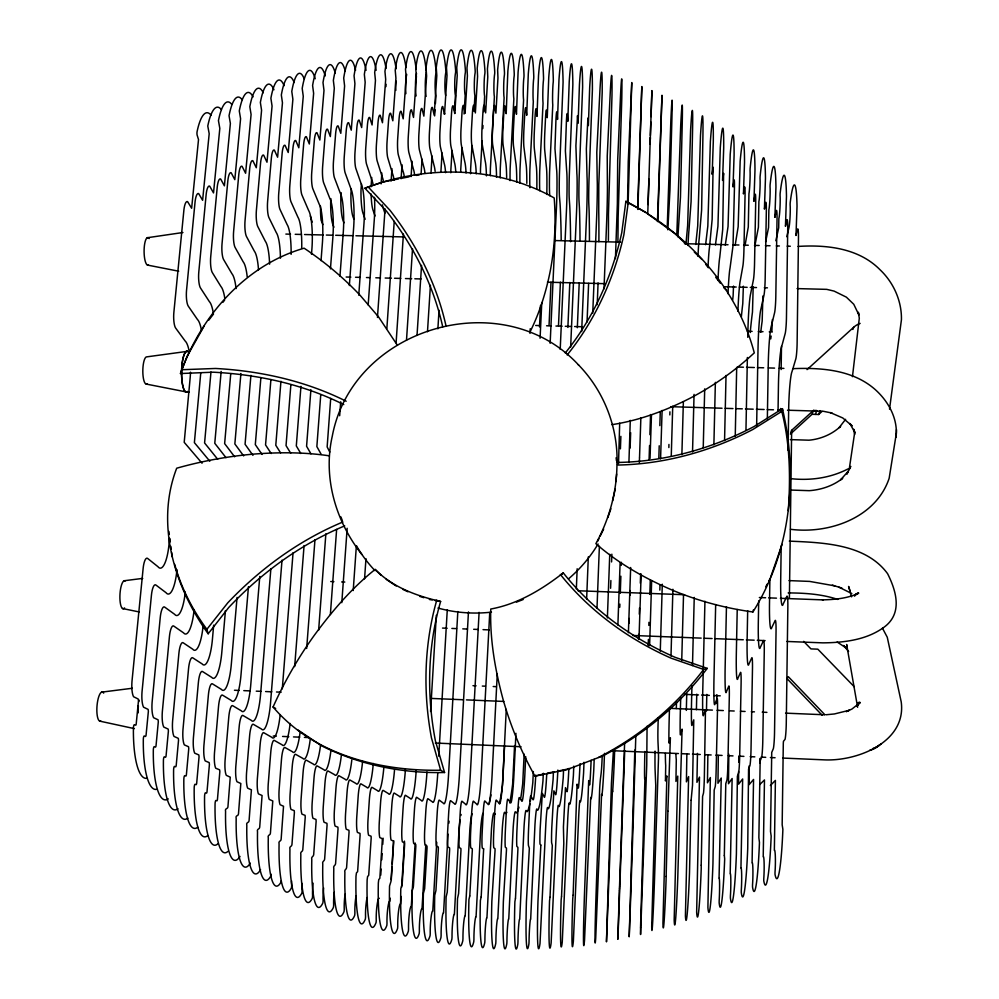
<?xml version="1.0" encoding="UTF-8"?>
<svg xmlns="http://www.w3.org/2000/svg" width="999" height="999" viewBox="0 0 999 999"><rect width="100%" height="100%" fill="white"/><g stroke="black" fill="none" stroke-linecap="round" stroke-linejoin="round"><path stroke-width="1.5" d="M628.92 462.412L630.282 420.367M781.193 546.128L780.694 580.194A31.031 2.535 -88.2 0 0 783.191 603.995L786.8 596.503A13.174 1.111 -88.3 0 1 787.849 606.98L786.263 723.788A16.121 1.361 -88.7 0 1 785.052 739.335L783.466 741.283L783.303 743.231L782.167 824.774L782.879 829.37A65.035 5.27 -88.9 0 1 775.012 874.337L775.012 872.252A13.799 1.099 -89 0 0 775.349 856.917A13.799 1.099 -89 0 0 774.362 850.361L775.399 780.406L770.354 785.526M788.099 450.312L788.661 409.852A30.357 2.51 -87.8 0 1 792.045 371.516L795.728 359.203A12.75 1.074 -87.6 0 0 797.127 342.869L798.476 237.387A15.16 1.236 -87.4 0 0 797.627 228.958L795.991 235.502L797.027 206.119A60.077 4.733 -87.4 0 0 790.172 202.959L790.122 204.845A12.587 0.962 -87.4 0 1 790.047 217.245A12.587 0.962 -87.4 0 1 788.873 227.972L786.825 236.738M789.397 598.276L791.645 430.332L813.448 410.427L816.77 410.527L815.346 414.398M772.377 319.568L771.902 330.794M769.904 578.409L769.505 603.234A31.131 2.36 -88.3 0 0 771.752 627.609L775.112 620.629A13.224 1.036 -88.4 0 1 776.048 631.368L774.525 733.091A16.134 1.261 -88.6 0 1 773.363 748.613L771.727 752.409L770.516 831.443L771.166 836.076A65.097 4.883 -88.8 0 1 763.76 880.806L763.773 878.72A13.811 1.011 -88.9 0 0 764.123 863.361A13.811 1.011 -88.9 0 0 763.224 856.742L764.472 779.932L759.59 784.727M778.046 411.388L778.446 385.114A30.27 2.323 -87.7 0 1 781.68 346.566L785.127 333.766A12.725 0.987 -87.6 0 0 786.463 317.345L787.736 228.059A15.147 1.149 -87.4 0 0 786.975 219.718L785.451 226.323L786.475 196.303A60.015 4.371 -87.4 0 0 780.119 193.606L780.069 195.492A12.575 0.887 -87.4 0 1 779.982 207.842A12.575 0.887 -87.4 0 1 778.858 218.606L778.708 227.809L775.861 240.747M780.519 411.613L780.556 408.504M781.143 369.568L781.493 346.216M716.708 703.508L716.857 694.667M762.886 295.991L762.175 321.041A123.938 8.367 -87.9 0 0 760.739 332.267M758.703 600.874L758.316 622.489A31.219 2.185 -88.3 0 0 760.314 647.364L763.423 640.809A13.262 0.949 -88.4 0 1 764.26 651.76L762.774 741.708A16.159 1.161 -88.6 0 1 761.675 757.205L760.152 760.913L758.865 837.774L759.452 842.457A65.172 4.495 -88.8 0 1 752.522 886.937L752.534 884.839A13.836 0.937 -88.9 0 0 752.896 869.467A13.836 0.937 -88.9 0 0 752.085 862.811L753.558 779.445L749.138 784.627L749.2 765.821M759.752 763.174L759.827 758.516M767.344 418.856L768.243 364.86A30.195 2.123 -87.7 0 1 771.315 326.149L774.537 312.937A12.7 0.899 -87.6 0 0 775.811 296.466L777.035 218.769A15.135 1.049 -87.4 0 0 776.348 210.502L774.912 217.208M738.586 771.565L738.611 784.165L742.657 778.97L740.946 868.331A13.849 0.849 -88.8 0 1 741.67 875.037A13.849 0.849 -88.8 0 1 741.283 890.434L741.27 892.519A65.235 4.108 -88.7 0 0 747.727 848.263L748.563 769.093L749.962 765.471A16.184 1.061 -88.6 0 0 751.011 749.999L752.472 669.018A13.299 0.874 -88.4 0 0 751.748 657.904L748.888 664.085A31.294 1.998 -88.3 0 1 747.14 638.798L747.677 610.726M738.773 762.312L738.898 756.131M745.953 430.369L747.377 357.492M747.776 337.337L747.864 332.692A30.082 1.748 -87.7 0 1 750.649 293.731L753.396 279.895A12.65 0.749 -87.6 0 0 754.545 263.324L755.694 202.41A15.11 0.874 -87.5 0 0 755.169 194.293L753.933 201.124M753.196 286.788L752.472 312.075A124.226 7.443 -87.8 0 0 750.212 332.555M756.63 426.261L758.041 347.664A30.132 1.936 -87.7 0 1 760.976 308.816L763.96 295.267A12.675 0.824 -87.6 0 0 765.172 278.746L766.345 210.564A15.122 0.962 -87.5 0 0 765.734 202.372L764.422 209.116L765.459 178.359A59.915 3.671 -87.5 0 0 760.102 176.498L760.039 178.371A12.55 0.749 -87.5 0 1 759.902 190.647A12.55 0.749 -87.5 0 1 758.89 201.473L758.416 227.223L754.869 245.891M706.468 711.013L706.805 694.405M735.252 436.138L736.688 367.607M728.82 754.208L728.483 783.74L732.13 778.508L730.194 873.663A13.861 0.774 -88.7 0 1 730.818 880.419A13.861 0.774 -88.7 0 1 730.419 895.816L730.406 897.914A65.285 3.734 -88.7 0 0 736.4 853.87L737.387 776.248L738.661 772.689A16.196 0.962 -88.5 0 0 739.66 757.242L741.096 683.803A13.337 0.799 -88.4 0 0 740.471 672.527L737.861 678.396A31.356 1.823 -88.3 0 1 736.35 652.747L737.225 609.49M743.356 286.226L742.781 303.621A124.176 6.731 -87.8 0 0 741.37 316.733M696.415 709.69L696.765 694.168M715.671 604.582L713.998 677.547A31.481 1.449 -88.3 0 0 714.997 703.82L717.095 698.526A13.387 0.637 -88.4 0 1 717.494 710.064L716.121 771.216A16.234 0.762 -88.5 0 1 715.222 786.625L714.185 790.022L712.949 863.823A65.385 2.96 -88.6 0 1 707.904 907.492L710.364 777.547L707.442 782.816L707.879 754.645M724.562 440.547L726.023 375.462M718.318 755.469L717.956 783.278L721.241 778.021L719.055 878.433A13.874 0.687 -88.7 0 1 719.592 885.226A13.874 0.687 -88.7 0 1 719.18 900.636L719.155 902.734A65.335 3.347 -88.6 0 0 724.675 858.865L724.337 855.481M726.448 606.655L725.174 665.746A31.419 1.636 -88.3 0 0 726.423 691.72L728.783 686.151A13.362 0.712 -88.4 0 1 729.295 697.564L727.884 764.759A16.221 0.862 -88.5 0 1 726.935 780.182L725.786 783.653L724.325 855.469M733.516 286.089L733.116 295.879A124.413 6.031 -87.8 0 0 732.667 300M627.547 203.734L628.246 161.738L631.768 82.542L628.096 203.721M703.234 671.266L702.809 688.373A31.531 1.261 -88.3 0 0 703.558 714.934L705.469 709.69L704.345 777.697A16.259 0.662 -88.4 0 1 703.496 793.081L702.584 796.415L701.186 865.146M703.308 668.156L704.944 601.273M713.885 444.78L715.371 382.355M854.707 434.365L853.77 429.283L854.944 432.717L849.862 423.476L852.097 425.911L842.781 417.969L830.344 412.599L831.98 413.049L823.363 411.288L787.512 410.214M686.325 710.426L686.75 693.656M691.957 685.664L691.633 698.051A31.581 1.074 -88.3 0 0 692.12 724.849L693.768 719.842L692.532 785.177L691.108 800.236M692.482 665.534L694.243 597.414M703.234 447.639L704.707 388.873M697.464 753.396L696.927 782.342L699.487 777.06L696.653 912.249A65.434 2.56 -88.5 0 0 701.223 868.768L701.223 865.246M681.88 454.682L683.366 401.748M676.323 708.541L676.485 702.422M680.719 697.527L680.456 706.892A31.618 0.874 -88.2 0 0 680.694 733.915L682.08 729.108L677.797 876.672A65.509 1.786 -88.4 0 1 674.175 919.842L677.772 776.111L675.936 781.418L676.286 759.727A130.519 3.559 -88 0 1 675.886 753.833M681.743 660.089L683.528 594.567M692.532 451.91L694.068 394.38M637.649 208.504L641.833 86.538L637.886 209.478M671.266 455.894L672.727 406.256M669.467 708.953L669.293 715.172A31.656 0.687 -88.2 0 0 669.268 742.394L670.379 737.799L667.894 811.126M670.991 656.093L672.901 589.26M658.828 458.179L659.215 445.779M659.839 425.624L660.277 411.663M662.1 410.452L660.576 458.853M659.827 590.097L659.977 585.439M658.266 717.919C657.292 745.004 658.428 741.708 658.516 757.754L654.382 883.441A65.572 1.011 -88.2 0 1 651.71 926.348L655.756 785.489L655.132 770.866A130.682 2.073 -88 0 1 655.044 751.148M660.277 651.073L662.3 584.228M668.855 447.552L668.943 444.443M669.829 414.922L669.917 411.813M634.815 749.999L629.208 936.812L631.031 888.261M638.486 638.998L638.636 634.34M639.298 614.185L639.51 607.979M640.322 583.166L640.634 573.863M631.043 887.811L631.131 884.427M635.814 735.813L633.129 823.925M638.985 639.447L641.146 574.163M631.131 884.227L633.129 823.95M649.088 459.44L649.55 445.504M649.899 434.665L650.549 414.535M651.46 414.822L650.037 458.429M648.201 645.591L648.401 639.385M648.838 625.411L648.938 622.315M649.825 594.393L650.274 580.431M647.065 726.285L646.74 764.959L640.571 934.515L640.546 927.609M649.612 645.666L651.66 580.569M618.144 932.542L624.725 750.599M619.355 890.846L617.844 939.335L618.106 933.728M619.53 886.588L624.625 742.781M628.408 632.704L630.656 567.507M629.108 623.101L629.258 618.456M630.057 595.204L630.219 590.559M650.374 135.502L650.836 121.99M647.739 214.098L651.186 111.501M648.95 179.108L648.064 204.57M651.048 116.633L651.91 90.584L651.223 111.214M639.522 457.767L640.871 417.707M650.124 143.706C649.999 147.79 650.561 131.281 650.249 140.384M620.416 448.851L620.879 436.376M617.894 625.012L620.117 562.687M614.622 751.335L614.173 763.723A130.919 0.924 -87.9 0 1 612.874 788.348L612.774 789.772A135.577 1.099 -88 0 1 612.499 792.032L612.387 790.634L606.468 941.857L611.438 783.129L613.386 750.861M619.78 607.23L619.88 604.133M620.267 593.281L620.879 576.236M621.266 565.397L621.378 562.3M630.107 448.101L630.656 432.667M619.517 886.8L619.455 888.086M619.368 890.396L619.455 888.111M639.348 462.749L639.51 457.954M615.446 258.641L617.357 203.784L617.682 160.327L620.454 97.228A59.378 0.937 -88.2 0 1 621.778 99.088L618.119 217.919A129.845 2.098 -88.1 0 1 618.031 229.907L617.994 234.328A125.325 2.273 -88 0 1 617.882 242.432M607.38 617.919L609.752 554.333M610.601 588.274L610.889 580.531M611.575 561.938L611.863 554.195M604.482 753.358L603.97 767.17A130.956 1.673 -87.9 0 1 602.335 791.895L602.185 793.343A135.614 1.886 -88 0 1 601.76 795.654L601.573 794.355L595.716 938.123A65.647 0.937 -87.9 0 1 596.016 895.728L599.687 788.149C600.786 770.853 601.198 779.957 602.247 755.606M619.692 423.176L618.518 463.598M640.546 927.447L644.967 777.622L644.742 779.145A135.402 1.236 -88.1 0 1 644.592 777.06L644.555 775.686A130.757 1.324 -88 0 1 644.855 751.485M788.286 510.551C790.559 477.41 790.122 443.731 781.767 411.401L782.417 408.691L754.133 426.498C711.912 448.701 664.66 461.85 616.845 462.462M597.215 304.745L598.076 282.917M604.008 288.861L606.58 223.614A29.708 0.649 -88.3 0 0 607.38 183.941L607.23 156.181L610.189 93.744A59.353 1.249 -88.3 0 1 611.975 95.754L608.441 214.685A129.77 2.81 -88.2 0 1 608.466 226.698L608.453 231.119A125.25 2.947 -88.1 0 1 608.391 240.459M596.99 608.391L599.388 546.266M594.193 759.34L593.768 770.117A130.994 2.423 -87.8 0 1 591.808 794.942L591.608 796.403A135.639 2.66 -88 0 1 591.046 798.75L590.709 797.427L584.54 940.022A65.659 1.324 -87.8 0 1 584.353 897.714L588.686 780.569L589.472 784.19A31.856 0.649 -87.9 0 0 591.121 760.264M657.454 221.553L661.987 95.255L657.804 221.029M587.05 321.965L588.623 283.379M592.744 313.174L596.54 219.817A29.683 0.812 -88.3 0 0 597.202 180.132L596.79 152.298L599.937 90.36A59.316 1.573 -88.4 0 1 602.197 92.52L598.788 184.99L598.751 212.075A129.683 3.509 -88.2 0 1 598.888 224.101L598.901 228.534A125.175 3.634 -88.1 0 1 598.888 241.696M586.638 598.963L588.311 556.905M584.015 762.249L583.578 773.064A131.019 3.172 -87.8 0 1 581.281 797.989L581.031 799.462A135.677 3.447 -87.9 0 1 580.332 801.847L579.944 800.624A25.837 0.649 -87.8 0 0 578.708 816.158L573.389 941.021A65.659 1.711 -87.7 0 1 572.739 898.763L573.101 895.191M137.962 713.074L138.299 706.518M567.882 327.435L569.817 282.442M577.335 327.722L579.22 282.729M581.655 331.556L586.513 216.458A29.67 0.974 -88.4 0 0 587.025 176.761L586.351 148.863L587.912 118.019L588.324 125.612L588.411 124.675L589.685 87.4A59.291 1.886 -88.4 0 1 592.407 89.698L588.998 179.932A23.676 0.737 -88.4 0 0 588.786 203.396L589.073 209.503A129.608 4.221 -88.2 0 1 589.31 221.553L589.373 225.986A125.1 4.308 -88.1 0 1 589.447 240.472M563.573 769.767L563.236 777.547A131.044 4.67 -87.7 0 1 560.277 802.622L559.939 804.108A135.702 5.007 -87.9 0 1 558.965 806.568L558.379 805.369A25.849 0.949 -87.7 0 0 556.805 820.991L551.136 942.906A65.647 2.485 -87.6 0 1 549.537 900.873L549.999 897.302M576.336 588.935L577.172 568.768M573.788 766.158L573.401 775.386A131.031 3.921 -87.8 0 1 570.779 800.399L570.479 801.872A135.689 4.221 -87.9 0 1 569.642 804.295L569.168 803.084A25.849 0.799 -87.7 0 0 567.757 818.668L562.262 941.982A65.659 2.098 -87.7 0 1 561.138 899.899L561.538 896.328M667.819 229.795L669.967 190.022L671.902 118.893A59.54 0.674 -87.9 0 0 670.878 119.78L667.22 227.997M790.446 529.283C829.008 534.278 875.948 517.857 889.16 478.284L896.315 433.541M896.34 433.316C896.777 416.183 887.337 400.199 874.724 389.135C852.447 369.805 821.365 367.545 793.256 368.643M558.491 325.612L560.414 282.155M570.654 346.953L576.473 213.436A29.658 1.136 -88.4 0 0 576.86 173.726L575.899 145.767L577.534 115.622L578.059 123.239L578.146 122.303L579.445 84.59A59.266 2.198 -88.5 0 1 582.629 87.025L579.145 177.585A23.664 0.862 -88.4 0 0 579.033 201.049L579.395 207.168A129.545 4.92 -88.3 0 1 579.745 219.243L579.832 223.676A125.025 4.983 -88.2 0 1 580.007 240.821M553.421 771.89L553.084 779.62A131.056 5.42 -87.7 0 1 549.787 804.757L549.413 806.255A135.714 5.782 -87.8 0 1 548.289 808.74L547.614 807.567A25.849 1.099 -87.6 0 0 545.879 823.213L540.022 943.431A65.634 2.872 -87.5 0 1 537.962 901.31L540.846 845.154M549.038 325.462L550.998 282.193M550.149 343.319L556.406 208.441A29.62 1.461 -88.5 0 0 556.518 168.719L554.957 148.564L555.968 119.306A14.948 0.737 -88.6 0 1 556.905 111.95L557.517 119.418L558.978 79.658A59.216 2.822 -88.6 0 1 563.086 82.305L559.44 173.801A23.639 1.111 -88.5 0 0 559.515 197.278L560.039 203.421A129.408 6.331 -88.3 0 1 560.614 215.522L560.764 219.967A124.9 6.331 -88.2 0 1 561.188 239.847M560.202 349.375L566.445 210.739A29.645 1.299 -88.5 0 0 566.683 171.029L565.384 150.911L566.421 121.079A14.948 0.662 -88.6 0 1 567.27 113.686L567.782 121.141M543.306 773.263L542.957 781.018A131.056 6.169 -87.7 0 1 539.335 806.193L538.898 807.704A135.714 6.556 -87.8 0 1 537.637 810.201L536.875 809.04A25.862 1.249 -87.5 0 0 534.964 824.712L530.681 919.142A13.936 0.674 -87.4 0 0 529.682 926.26A13.936 0.674 -87.4 0 0 529.045 941.707L528.933 943.83A65.622 3.259 -87.5 0 1 526.411 901.735L529.345 848.226L528.421 845.429A16.359 0.849 -87.5 0 1 528.521 830.256L529.507 808.678A13.586 0.699 -87.6 0 1 530.831 796.153L532.892 799.312A31.893 1.611 -87.6 0 0 535.764 775.049M677.921 236.825L680.456 197.265L682.23 124.138A59.578 0.999 -87.9 0 0 680.731 124.775L676.798 235.364M896.153 437.175L896.49 429.645M539.51 326.923L540.509 305.432M540.072 338.249L541.77 302.572M525.711 756.63L524.975 772.14A31.893 1.811 -87.6 0 1 521.64 800.761L519.33 797.639A13.586 0.787 -87.5 0 0 517.907 810.189L516.895 831.268A16.359 0.949 -87.5 0 0 516.858 846.428L517.882 847.314L517.907 849.225L515.496 898.226M533.341 771.54L532.829 782.404A131.044 6.918 -87.6 0 1 530.319 801.123M529.994 333.391L530.232 328.733M515.934 733.316L513.986 773.713A31.893 1.998 -87.5 0 1 510.389 802.359L507.829 799.275A13.586 0.874 -87.4 0 0 506.293 811.837L505.294 832.055A16.359 1.049 -87.4 0 0 505.307 847.214L506.443 848.089L506.468 849.987L503.359 901.56A65.584 4.021 -87.3 0 0 506.818 943.63L506.943 941.508A13.924 0.837 -87.2 0 1 507.604 926.073A13.924 0.837 -87.2 0 1 508.766 918.968L513.186 827.522A25.862 1.536 -87.4 0 1 515.409 811.812L516.371 812.949A135.689 8.117 -87.7 0 0 517.919 810.414M524.15 754.108L522.714 783.641A131.031 7.655 -87.6 0 1 520.541 799.375M497.265 674.1L492.07 775.424A31.893 2.373 -87.4 0 1 487.974 804.095L484.902 801.048A13.586 1.036 -87.3 0 0 483.154 813.623L482.155 832.879A16.346 1.249 -87.2 0 0 482.267 848.039L483.628 848.9M506.268 709.415L503.021 774.6A31.893 2.185 -87.5 0 1 499.175 803.258L496.366 800.187A13.586 0.949 -87.4 0 0 494.717 812.761L493.706 832.642A16.346 1.149 -87.3 0 0 493.768 847.789L495.017 848.663L495.054 850.561L491.845 901.298A65.559 4.408 -87.2 0 0 495.779 943.356L495.904 941.245A13.924 0.912 -87.2 0 1 496.578 925.811A13.924 0.912 -87.2 0 1 497.839 918.705L502.335 828.071A25.849 1.686 -87.4 0 1 504.72 812.362L505.781 813.486A135.664 8.879 -87.7 0 0 506.893 812.262M504.532 746.365L502.559 784.802A130.981 9.141 -87.5 0 1 499.45 803.558M514.572 745.541L512.637 784.153A131.006 8.404 -87.5 0 1 509.727 802.896M406.693 74.376L406.593 75.162A12.338 1.586 -89.7 0 0 405.894 93.669M416.508 73.377L416.433 74.076A12.35 1.523 -89.7 0 0 415.472 84.653A12.35 1.523 -89.7 0 0 416.133 95.941M489.747 612.537L481.156 775.599A31.881 2.572 -87.4 0 1 476.823 804.27L473.489 801.223A13.586 1.124 -87.2 0 0 471.628 813.798L470.616 832.716A16.346 1.349 -87.2 0 0 470.779 847.864L472.277 848.75L472.302 850.636L469.792 895.928M479.095 612.362L470.254 775.686A31.868 2.76 -87.3 0 1 465.671 804.345L462.087 801.31A13.586 1.199 -87.2 0 0 460.127 813.873L459.103 832.504A16.334 1.436 -87.1 0 0 459.315 847.639L460.914 848.526L460.951 850.411L458.591 893.618L457.505 898.601A65.459 5.544 -87 0 0 462.812 940.708L462.962 938.598A13.899 1.149 -86.9 0 1 463.673 923.188A13.899 1.149 -86.9 0 1 465.184 916.108L469.88 828.82A25.837 2.123 -87.2 0 1 472.077 813.81M468.456 611.937L459.403 775.162A31.856 2.947 -87.2 0 1 454.557 803.795L450.724 800.748A13.574 1.286 -87.1 0 0 448.663 813.298L447.614 831.855A16.334 1.536 -87 0 0 447.877 846.99L449.587 847.889L449.637 849.762L447.252 892.182L446.116 896.94A65.422 5.932 -87 0 0 451.885 939.097L452.035 936.987A13.899 1.224 -86.8 0 1 452.759 921.59A13.899 1.224 -86.8 0 1 454.37 914.535L459.09 828.72A25.824 2.273 -87.1 0 1 460.064 820.004M436.75 842.319L432.767 911.2A13.874 1.386 -86.7 0 0 430.981 918.218A13.874 1.386 -86.7 0 0 430.232 933.59L430.094 935.588A65.335 6.681 -86.8 0 1 423.389 893.456L424.65 888.723L427.06 847.964L426.998 846.078L425.062 845.166A16.309 1.736 -86.9 0 1 424.7 830.044L425.811 811.338A13.561 1.449 -87 0 1 428.096 798.813L432.43 801.897A31.831 3.322 -87.1 0 0 437.749 773.326M482.105 140.847L480.519 168.506A23.564 2.085 -89 0 0 480.444 173.389M482.804 128.546L482.992 125.474M483.778 111.638L484.652 96.279A12.375 1.074 -89.2 0 1 484.103 85.115A12.375 1.074 -89.2 0 1 484.902 73.389L484.977 71.566A59.016 5.295 -89.2 0 0 477.197 68.419L477.584 76.374L475.362 112.949L473.988 105.444A14.898 1.386 -89.2 0 0 472.44 112.737L471.528 128.396A12.438 1.174 -89.1 0 0 471.89 145.217L474.975 161.426A29.52 2.76 -89 0 1 476.248 173.764M457.829 611.525L448.551 774.662A31.843 3.134 -87.2 0 1 443.469 803.283L439.385 800.211A13.574 1.361 -87 0 0 437.212 812.761L436.151 830.956A16.321 1.636 -87 0 0 436.463 846.078L438.286 846.99L438.349 848.863L435.939 890.546L434.74 895.291A65.372 6.306 -86.9 0 0 440.971 937.487L441.121 935.389A13.886 1.311 -86.8 0 1 441.858 920.004A13.886 1.311 -86.8 0 1 443.556 912.949L448.014 834.09M430.581 711.475L436.326 615.297M425.824 844.567L422.015 908.953A13.861 1.461 -86.6 0 0 420.154 915.958A13.861 1.461 -86.6 0 0 419.38 931.318L419.218 933.428A65.272 7.055 -86.8 0 1 412.088 891.108L413.411 886.388L415.834 846.328L415.746 844.43L413.723 843.518A16.296 1.836 -86.9 0 1 413.311 828.396L414.435 809.877A13.549 1.523 -86.9 0 1 416.82 797.377L421.403 800.499A31.806 3.509 -87.1 0 0 426.973 771.965M472.003 145.542L470.641 168.856A23.564 2.21 -89 0 0 470.566 173.739M474.013 111.339L474.925 95.792A12.375 1.136 -89.3 0 1 474.313 84.628A12.375 1.136 -89.3 0 1 475.137 72.915L475.199 71.091A58.991 5.607 -89.2 0 0 466.97 67.932L467.407 75.874L465.084 113.049M438.748 756.206L447.277 609.84M452.06 150.462L450.836 170.305A23.551 2.46 -89.1 0 0 450.799 172.752M454.495 110.752L455.432 95.479A12.363 1.261 -89.4 0 1 454.72 84.328A12.363 1.261 -89.4 0 1 455.581 72.627L455.656 70.804A58.953 6.219 -89.4 0 0 446.503 67.632L447.015 75.574L444.518 114.161M415.147 842.994L411.276 906.717A13.849 1.536 -86.5 0 0 409.328 913.698A13.849 1.536 -86.5 0 0 408.554 929.045L408.404 931.031A65.222 7.43 -86.7 0 1 400.799 888.76L402.185 884.065L404.62 844.692L404.545 842.819L402.385 841.87A16.296 1.936 -86.8 0 1 401.935 826.747L403.109 807.841A13.536 1.611 -86.9 0 1 405.594 795.366L410.427 798.538A31.781 3.696 -87 0 0 416.233 770.067M462.038 148.002L460.739 169.643A23.551 2.335 -89.1 0 0 460.689 172.09M464.073 113.986L465.184 95.442A12.363 1.199 -89.3 0 1 464.523 84.278A12.363 1.199 -89.3 0 1 465.359 72.565L465.434 70.754A58.966 5.907 -89.3 0 0 456.743 67.57L457.217 75.512L454.795 113.486M138.349 705.706L137.999 712.275M440.909 171.616L442.082 152.984M401.049 896.415L400.574 904.095A13.836 1.623 -86.5 0 0 398.551 911.051A13.836 1.623 -86.5 0 0 397.752 926.385L397.614 928.371A65.16 7.805 -86.6 0 1 389.548 886.026L390.996 881.343L393.431 842.856L393.381 841.033L391.084 840.022A16.284 2.035 -86.7 0 1 390.572 824.899L391.808 805.606A13.536 1.686 -86.8 0 1 394.393 793.156L399.463 796.365A31.756 3.884 -87 0 0 405.432 769.417M401.623 887.199L404.483 841.108M437.887 328.821L439.036 310.214M380.756 875.186L381.156 869.03M381.755 859.789L382.155 853.621M382.754 844.392L383.154 838.223M417.02 335.414L421.553 265.359M430.981 173.064L432.067 156.081M434.64 115.921L435.04 109.74M435.427 103.571L435.926 95.842A12.35 1.399 -89.5 0 1 435.102 84.703A12.35 1.399 -89.5 0 1 436.014 73.002L436.088 71.179A58.904 6.831 -89.5 0 0 426.024 68.019L426.61 75.961L423.863 116.121L422.003 108.654A14.873 1.798 -89.5 0 0 420.079 115.959L418.906 133.779A12.413 1.511 -89.4 0 0 419.555 150.549L423.701 166.633A29.483 3.571 -89.2 0 1 424.912 172.702M390.109 898.089L389.91 901.185A13.824 1.698 -86.4 0 0 387.799 908.116A13.824 1.698 -86.4 0 0 387 923.438L386.838 925.411A65.097 8.179 -86.6 0 1 378.334 882.966L378.758 879.607L379.832 878.308L382.292 840.484L382.205 838.598L379.832 837.612A16.259 2.123 -86.7 0 1 379.27 822.489L380.557 802.834A13.524 1.773 -86.7 0 1 383.241 790.421L388.561 793.693A31.731 4.071 -87 0 0 394.543 769.68M391.283 879.52L392.07 867.132M392.27 864.035L393.743 840.808M427.485 331.73L430.419 285.289M406.493 340.247L412.525 248.826M421.041 174.525L422.053 159.203M396.103 342.807L403.421 234.103M411.076 176.586L412.1 161.276M281.306 880.656L281.131 881.88A64.273 11.838 -86.1 0 1 268.281 838.011C267.332 834.577 270.329 835.539 270.417 833.228L272.789 800.998L269.243 799.4A16.084 3.072 -86.2 0 1 268.219 784.24L270.766 752.297A13.337 2.56 -86.4 0 1 274.425 740.471L282.093 744.804A31.319 5.869 -86.7 0 0 290.147 723.451M391.121 181.031L391.97 168.656M364.56 578.858L365.971 558.641M386.863 328.509L394.23 221.378M401.099 178.734L402.048 164.76M381.094 183.891L381.855 173.039M353.209 590.559L356.381 545.654A139.623 134.853 -17.2 0 0 374.975 570.641M377.46 317.445L384.528 216.633A29.458 4.221 -89.4 0 0 384.902 208.803M667.881 811.151L666.133 876.448M358.753 295.204L363.948 223.926A29.446 4.558 -89.5 0 0 361.451 184.59L355.994 168.881A12.4 1.936 -89.7 0 1 355.007 152.198L356.855 127.597A14.848 2.285 -89.8 0 1 359.228 120.217L361.663 127.572L365.172 82.305L364.348 74.413A58.791 8.691 -89.9 0 1 376.148 70.28M371.066 186.763L371.74 177.497M341.795 602.672L347.165 528.284M368.181 304.932L374.275 219.755A29.446 4.383 -89.4 0 0 374.5 197.327M339.672 415.734L340.709 401.785M349.35 285.539L353.609 228.184A29.433 4.72 -89.5 0 0 350.974 188.898L345.304 173.277A12.4 1.998 -89.8 0 1 344.255 156.618L346.266 130.232A14.835 2.373 -89.9 0 1 348.726 122.84L351.261 130.157L354.92 83.666L354.058 75.774A58.779 9.003 -89.9 0 1 366.046 70.33M361.463 183.866L361.001 190.072A23.489 3.571 -89.5 0 0 363.024 213.287L365.159 219.268M330.369 614.485L336.626 529.433M341.183 192.695L340.834 197.34A23.489 3.821 -89.6 0 0 343.044 220.492L343.968 222.864M306.668 648.463L314.972 539.722M330.706 398.426L327.148 446.915L329.782 452.085M339.96 276.174L343.244 232.842A29.433 4.895 -89.5 0 0 340.459 193.606L334.565 178.072A12.4 2.073 -89.8 0 1 333.466 161.426L335.639 133.441A14.835 2.46 -89.9 0 1 338.174 126.011L340.809 133.317L344.605 85.989L343.706 78.097A58.754 9.316 -90 0 1 355.582 70.23M351.273 189.036L350.924 193.694A23.489 3.696 -89.6 0 0 353.034 216.87L353.921 219.256M318.644 630.144L325.861 533.853M294.668 666.62L304.071 545.541M330.919 198.701L330.681 201.773A23.489 3.946 -89.6 0 0 332.992 224.887L333.941 227.235M320.741 394.792L316.858 446.578L321.228 454.395M330.444 268.881L332.842 237.787A29.433 5.057 -89.5 0 0 329.907 198.614L323.801 183.179A12.388 2.148 -89.9 0 1 322.64 166.558L325 136.751A14.835 2.535 -90 0 1 327.61 129.308L330.344 136.576L334.29 88.299L333.354 80.42A58.741 9.628 90 0 1 345.242 71.029M300.949 386.363L296.303 445.916L300.824 453.509M311.488 254.258L311.863 249.6A29.433 5.407 -89.6 0 0 308.654 210.539L302.085 195.329A12.388 2.285 -89.9 0 1 300.811 178.771L303.646 144.306A14.823 2.71 89.9 0 1 306.406 136.788L309.328 143.993L313.624 93.357L312.6 85.502A58.704 10.252 89.9 0 1 325.262 75.924M282.292 688.86L293.057 552.759M310.901 389.747L306.581 446.253L310.951 453.833M321.029 260.639L322.365 243.519A29.433 5.232 -89.6 0 0 319.305 204.408L312.962 189.086A12.388 2.223 -89.9 0 1 311.738 172.49L314.348 140.26A14.823 2.622 90 0 1 317.033 132.792L319.855 140.022L323.988 90.447L323.002 82.58A58.729 9.94 89.9 0 1 335.277 73.102M290.871 384.715L286.039 445.591L290.697 453.184M282.018 560.164L270.567 702.509A31.206 6.219 -86.7 0 1 261.538 729.058L253.434 724.375A13.274 2.71 -86.4 0 0 249.6 736.026L246.541 772.964A16.034 3.259 -86.1 0 0 247.652 788.149L251.411 789.847L249.063 820.753C248.951 823.064 245.891 821.877 246.815 825.461A64.061 12.537 -86 0 0 260.452 869.842L260.527 869.605M280.944 381.281L275.786 445.267L280.582 452.847M270.854 568.968L260.602 694.093A31.144 6.381 -86.7 0 1 251.373 720.404L243.057 715.546A13.249 2.785 -86.4 0 0 239.136 727.097L235.801 766.545A16.009 3.347 -86.1 0 0 236.963 781.73L240.821 783.503L238.474 813.948C238.399 816.358 235.202 814.922 236.176 818.606A63.948 12.9 -86 0 0 250.212 863.211L250.25 863.099M248.451 586.725L241.009 674.712A31.006 6.718 -86.7 0 1 231.356 700.499L222.627 695.204A13.187 2.935 -86.4 0 0 218.519 706.53L214.473 753.009A15.947 3.534 -86.1 0 0 215.722 768.219L219.643 769.854L219.842 771.752L217.42 799.712L217.033 800.798L215.971 800.461A2.897 0.637 -85.7 0 0 215.06 803.87A63.711 13.586 -85.9 0 0 227.934 851.36M270.904 379.583L265.547 444.93L271.216 453.546M259.777 576.473L250.761 684.765A31.081 6.556 -86.7 0 1 241.321 710.826L232.792 705.756A13.224 2.86 -86.4 0 0 228.771 717.207L225.087 760.139A15.984 3.447 -86.1 0 0 226.298 775.336L230.257 777.172L227.922 806.98C227.747 809.178 224.613 808.041 225.574 811.588A63.824 13.249 -85.9 0 0 240.01 856.418M237.063 597.427L231.343 663.948A30.932 6.881 -86.8 0 1 221.503 689.46L212.562 683.928A13.149 2.997 -86.5 0 0 208.379 695.129L203.896 745.691A15.922 3.621 -86.1 0 0 205.195 760.901L209.216 762.612L209.415 764.51L206.98 792.057L206.593 793.131L205.507 792.781A2.897 0.649 -85.7 0 0 204.57 796.166A63.586 13.936 -85.9 0 0 217.807 843.868M260.889 377.597L255.307 444.605L262.063 454.445M240.909 373.526L234.852 443.943L243.644 455.906M225.449 610.576L221.815 652.197A30.857 7.043 -86.8 0 1 211.776 677.397L202.635 671.603A13.124 3.072 -86.5 0 0 198.364 682.679L193.394 737.936A15.884 3.709 -86.1 0 0 194.73 753.171L198.838 754.944L199.051 756.855L196.653 783.578L196.254 784.64L195.142 784.265A2.885 0.674 -85.7 0 0 194.193 787.637A63.449 14.286 -85.9 0 0 207.767 835.564M250.911 375.374L245.067 444.268L252.959 455.357M230.732 373.826L224.638 443.618L234.615 456.78M213.674 625.137L212.437 639.123A30.769 7.205 -86.9 0 1 202.21 663.973L192.869 657.904A13.074 3.134 -86.6 0 0 188.536 668.831L182.967 729.632A15.859 3.796 -86.1 0 0 184.34 744.879L188.549 746.74L188.761 748.638L186.363 774.999L185.951 776.061L184.815 775.661A2.885 0.687 -85.7 0 0 183.841 779.008A63.324 14.623 -85.9 0 0 197.777 827.172M221.154 371.453L214.773 443.294L225.986 457.654M567.794 121.154L569.218 81.868A59.241 2.51 -88.6 0 1 572.864 84.415L569.293 175.687A23.651 0.987 -88.5 0 0 569.268 199.163L569.705 205.294A129.47 5.619 -88.3 0 1 570.167 217.382L570.292 221.828A124.962 5.657 -88.2 0 1 570.591 241.696M685.938 244.231L687.649 225.562L690.596 130.057A59.615 1.324 -87.8 0 1 692.569 129.67L691.096 201.536L688.985 230.02A29.883 0.687 -87.9 0 0 687.986 245.454M210.976 371.978L204.583 442.969L217.682 459.24M200.762 372.889L194.38 442.644L209.815 461.226M615.896 481.63L616.62 474.013M169.58 538.249L169.006 544.305A30.245 7.905 -87.6 0 1 157.979 566.708L147.815 558.591A12.837 3.447 -87.3 0 0 143.132 568.468L131.98 681.405A15.684 4.233 -86.2 0 0 133.566 696.728L138.224 699.025L138.461 700.948L136.176 724.213L135.789 725.199L134.478 724.7A2.847 0.762 -85.8 0 0 133.416 727.921A62.575 16.271 -86 0 0 146.678 778.333M611.888 424.662C639.335 420.479 665.684 410.639 690.346 398.077A312.362 295.766 89.2 0 0 754.282 352.884C736.763 286.351 686.213 232.342 625.886 201.311L621.753 232.717C612.162 276.311 593.369 318.144 565.284 352.984M625.886 201.311L628.184 202.847L623.875 234.79C614.198 278.359 595.254 320.142 567.17 354.97M695.766 244.468L697.727 225.799L700.486 135.502A59.653 1.648 -87.8 0 1 702.934 135.377L701.61 210.09L699.225 238.399A29.908 0.862 -87.8 0 0 697.976 256.268M691.096 800.261L689.51 872.539A65.472 2.173 -88.4 0 1 685.414 915.871L688.623 776.585L686.4 781.855L686.875 753.733M852.459 376.66L859.302 318.194L858.303 312.212L858.915 314.96L853.77 304.27L846.353 297.14L834.115 291.109L826.722 289.36L797.077 288.599M573.114 895.141L577.085 784.165L578.146 787.712A31.868 0.849 -87.8 0 0 580.032 763.698M705.606 244.705L707.829 226.036L710.376 141.533A59.69 1.986 -87.7 0 1 713.298 141.708L712.2 173.376L712.2 174.363L713.099 167.195L712.15 219.393L709.477 247.502A29.933 1.036 -87.8 0 0 708.041 266.583M550.024 897.177L552.297 845.491L551.61 842.656A16.359 0.649 -87.7 0 1 551.798 827.459L553.883 790.846L555.481 794.23A31.881 1.236 -87.7 0 0 557.867 770.079M516.471 114.186L518.081 72.253A59.103 4.058 -88.9 0 1 524.025 75.225L523.963 77.048A12.4 0.824 -88.9 0 0 523.264 88.811A12.4 0.824 -88.9 0 0 523.588 99.962L520.004 169.281A23.601 1.598 -88.8 0 0 519.942 183.341M889.522 409.153L901.435 319.755C901.847 301.061 893.593 282.542 880.032 269.755C858.765 248.139 826.847 244.605 798.089 246.428M139.098 700.112L138.861 701.61M715.446 244.942L717.931 226.273L720.291 147.59A59.728 2.31 -87.7 0 1 723.701 148.052L722.589 179.458L722.602 180.444L723.613 173.327L722.702 229.42L719.755 257.317A29.97 1.211 -87.8 0 0 717.981 280.282M561.55 896.265L563.798 843.393L563.424 826.997L565.471 787.637L566.808 791.096A31.868 1.036 -87.8 0 0 568.881 768.431M857.954 705.057L858.291 702.659L857.192 706.368L859.302 702.085L857.017 705.706L860.289 702.447L851.96 709.04L846.24 711.625L849.4 710.252L834.39 713.96L825.948 714.76M725.286 245.18L728.046 226.511L730.207 154.358A59.778 2.647 -87.6 0 1 734.103 155.145L733.029 186.925L734.065 179.982A15.085 0.699 -87.6 0 1 734.44 187.974L733.041 245.554L730.032 268.132A30.007 1.386 -87.8 0 0 728.009 293.718M854.719 432.292L849.187 469.48L850.736 466.383L846.877 474.075L848.313 471.178L840.646 479.782L842.706 478.221C833.228 485.789 821.265 489.822 809.252 490.671L790.546 490.047M735.139 245.417L738.161 226.748L740.159 161.239A59.815 2.985 -87.6 0 1 744.53 162.362L743.456 193.931L744.605 187.038A15.097 0.787 -87.6 0 1 745.054 195.092L743.943 249.575A12.637 0.662 -87.6 0 1 742.856 266.171L740.334 280.269A30.045 1.573 -87.7 0 0 737.936 311.238M444.48 114.198L444.655 113.262M745.004 245.654L748.288 226.985L748.95 193.681A12.537 0.674 -87.5 0 0 749.887 182.817A12.537 0.674 -87.5 0 0 750.062 170.579L750.112 168.706A59.865 3.334 -87.5 0 1 754.982 170.192L753.958 201.049M782.055 544.43L770.679 577.085M765.609 241.958L768.556 227.572L768.868 209.802A12.562 0.824 -87.4 0 0 769.929 199.001A12.562 0.824 -87.4 0 0 770.042 186.688L770.104 184.803A59.965 4.021 -87.5 0 1 775.948 187.075L774.899 217.195M612.624 500.799L615.184 489.248M781.767 411.401L752.959 429.42C711.088 451.311 664.298 464.298 616.945 465.059C616.695 492.495 609.078 519.655 595.879 543.656C618.606 563.636 645.342 578.646 673.076 590.471A320.667 314.26 -17.1 0 0 752.909 611.962L753.371 609.939M444.567 772.514L440.646 770.241C379.995 771.228 313.748 754.969 273.077 706.992A339.136 280.644 -60 0 1 314.198 635.451C331.98 611.338 351.586 588.136 375.137 569.442C392.669 587.275 416.82 596.041 440.609 601.46C427.597 646.565 426.585 694.68 435.364 740.671L444.567 772.514C402.26 773.463 359.503 764.922 321.616 745.816L297.839 729.932M436.8 600.024C424.038 644.717 422.939 692.332 431.456 737.899L440.646 770.241M481.193 896.89L483.641 848.913M790.808 432.817L791.645 430.332M607.854 517.519L610.901 508.766M790.396 434.066L812.05 414.298L813.448 410.427M812.05 414.298L818.643 414.498L820.104 410.626M852.859 329.47L853.695 327.26A19.88 18.619 11.8 0 1 860.127 323.401M343.768 404.583C303.296 384.315 258.204 374.488 213.187 372.19L180.469 373.539C200.674 316.496 244.63 265.409 304.108 248.189A322.902 251.398 9.3 0 1 360.252 295.467L378.596 316.97L397.415 345.304M180.469 373.539L187.038 356.418L204.033 326.223M530.032 331.918C539.685 312.587 546.153 291.783 550.324 270.629A312.712 270.13 44 0 0 554.195 197.952C496.903 165.697 425.524 164.935 364.897 188.212L386.426 211.089C413.012 245.13 433.429 284.515 442.719 326.86M597.564 541.421L598.913 538.686M600.262 535.939L603.633 529.095M765.771 586.788L767.232 584.04M768.706 581.293L770.167 578.546M752.909 611.975C790.571 552.147 798.488 476.76 782.417 408.691M845.616 419.318L839.123 427.647L840.634 426.311C832.055 434.365 820.666 439.123 808.99 440.197L790.334 439.61M329.245 455.819C304.495 452.147 279.32 452.16 254.408 454.046A335.09 253.796 -24.6 0 0 176.698 468.206C155.157 523.938 174.5 587.125 208.179 633.778L228.696 607.529C261.351 572.914 300.612 544.118 344.717 525.874M208.179 633.778L206.88 629.308L227.809 602.784C260.314 568.618 299.25 540.172 342.894 521.99M208.779 320.13L213.536 314.023M707.242 668.356C679.445 704.919 643.319 735.102 602.434 756.043L566.695 769.742L534.952 776.123A331.218 310.589 78.9 0 1 503.059 699.375C495.142 669.992 489.81 639.547 490.759 609.028C517.882 604.083 541.933 589.51 563.274 572.877C592.694 609.927 632.03 638.461 675.237 657.379L707.242 668.356L703.658 669.455C675.836 706.193 639.585 736.463 598.563 757.429M222.814 302.397L224.65 300.112M854.507 596.166L856.705 593.831M818.643 414.498L822.04 411.401M807.055 369.618L853.695 327.26M561.213 574.725L563.274 572.877M858.104 592.844L854.57 595.129L858.753 593.156C847.464 598.476 834.752 599.6 822.427 599.875L823.251 599.899L780.394 598.301M847.939 468.956C830.244 478.121 809.989 480.831 790.309 478.608M516.446 602.147L523.201 599.512M364.897 188.212L383.129 181.955L398.688 178.871M534.952 776.123L544.405 773.75M557.317 771.203L570.279 768.531M547.277 773.176L554.445 771.765M401.635 178.297L409.028 176.86M416.408 175.412L419.368 174.837M147.24 237.737L182.942 232.517M187.288 351.361L146.915 356.843A13.624 3.709 -89.1 0 0 142.82 371.591A13.624 3.709 -89.1 0 0 147.153 383.741M124.288 580.731L142.757 578.384M101.598 692.145L132.318 688.261M182.33 369.705L215.559 368.469C260.614 370.904 305.682 380.956 346.178 401.236M285.864 234.078L290.534 234.191M295.204 234.303L301.423 234.453M304.545 234.528L323.226 234.977M326.336 235.052L332.567 235.202M335.676 235.277L352.809 235.689M355.919 235.764L404.183 236.925M555.207 240.572L620.604 242.145M684.44 243.694L728.034 244.743M732.704 244.855L738.935 245.005M743.606 245.117L748.276 245.23M754.495 245.379L759.165 245.492M765.396 245.642L770.067 245.754M776.298 245.904L779.407 245.979M787.2 246.166L790.309 246.241M346.166 277.023L350.849 277.135M355.532 277.26L360.214 277.385M366.458 277.535L369.58 277.622M375.811 277.784L380.494 277.897M385.177 278.022L391.421 278.184M394.543 278.259L400.774 278.421M405.457 278.546L411.7 278.709M414.822 278.783L421.066 278.946M547.44 282.193L605.169 283.679M723.751 286.725L736.226 287.038M739.347 287.125L747.152 287.325M750.274 287.4L756.505 287.562M764.31 287.762L767.432 287.837M535.689 325.474L540.359 325.599M546.59 325.774L551.261 325.899M555.931 326.036L562.162 326.198M565.272 326.286L571.503 326.461M574.612 326.536L582.405 326.748M747.439 331.268L752.11 331.393M758.341 331.568L763.011 331.693M769.242 331.855L772.352 331.943M737.2 367.045L743.431 367.22M746.553 367.307L754.332 367.532M757.442 367.62L763.673 367.794M768.343 367.932L774.575 368.107M779.245 368.244L783.915 368.381M185.901 392.02L189.011 392.108M670.616 406.68L722.052 408.229M725.174 408.329L732.966 408.566M736.076 408.653L742.307 408.841M745.429 408.941L753.221 409.178M756.343 409.265L764.135 409.503M767.244 409.602L773.488 409.79M778.159 409.927L782.841 410.065M789.322 541.133C823.076 542.594 865.746 543.831 887.587 573.676C896.553 591.445 902.796 613.898 883.703 627.459C866.22 640.097 843.743 642.669 822.739 642.856L786.9 641.458M788.985 580.606L809.677 581.418L834.664 585.851M788.161 592.919C804.894 593.006 821.852 594.08 837.824 599.45M330.769 581.543L333.878 581.655M341.67 581.942L344.792 582.067M577.996 590.759L684.552 594.73M759.352 597.514L765.596 597.752M768.706 597.864L776.498 598.151M442.52 628.071L447.19 628.259M451.86 628.433L456.543 628.621M462.774 628.858L467.445 629.045M473.676 629.283L478.359 629.47M483.029 629.645L489.26 629.894M632.629 635.464L701.186 638.124M704.307 638.249L712.1 638.548M715.209 638.673L743.268 639.76M746.378 639.884L754.17 640.184M757.292 640.309L765.084 640.609M472.977 685.689L476.086 685.814M482.317 686.063L485.427 686.188M493.194 686.513L496.303 686.638M684.49 694.355L698.488 694.929M701.598 695.054L709.365 695.379M714.035 695.566L720.254 695.828M234.453 690.247L239.123 690.446M243.793 690.634L250.025 690.896M256.256 691.158L260.926 691.345M265.597 691.545L271.815 691.808M276.486 691.995L281.156 692.195M430.619 698.401L463.311 699.762M466.433 699.887L503.796 701.435M670.379 708.366L712.412 710.114M717.082 710.301L723.313 710.564M729.532 710.826L734.215 711.013M740.434 711.276L745.104 711.463M751.335 711.725L754.445 711.85M762.237 712.175L766.907 712.374M785.589 713.149L824.512 714.772M273.227 736.038L276.348 736.163M282.58 736.438L288.811 736.7M293.494 736.912L299.725 737.175M304.395 737.374L309.078 737.587M435.314 743.044L521.041 746.74M611.438 750.649L678.446 753.546M681.568 753.683L689.36 754.02M692.482 754.158L700.274 754.495M704.944 754.695L711.176 754.969M715.858 755.169L722.09 755.431M728.321 755.706L733.004 755.906M739.235 756.181L743.905 756.38M750.149 756.655L754.819 756.855M761.051 757.117L765.734 757.329M770.404 757.529L775.074 757.729M782.866 758.066L824.949 759.889C857.879 761.188 906.667 741.795 901.21 701.847L887.262 637.25L882.467 628.196M429.383 599.475L432.192 599.974M435.002 600.474L440.609 601.46M147.465 265.072L178.696 271.204M146.191 384.066L186.176 391.908M122.515 608.528L139.136 611.937M99.725 721.128L134.365 728.621M469.755 895.991L468.931 899.55A65.497 5.17 -87.1 0 0 473.788 941.645L473.926 939.535A13.911 1.074 -87 0 1 474.625 924.125A13.911 1.074 -87 0 1 476.061 917.032L480.669 828.92A25.837 1.986 -87.2 0 1 483.391 813.211M481.156 896.94L480.382 900.511A65.534 4.783 -87.2 0 0 484.777 942.581L484.915 940.471A13.924 0.987 -87.1 0 1 485.601 925.049A13.924 0.987 -87.1 0 1 486.938 917.944L491.496 828.758A25.849 1.836 -87.3 0 1 494.043 813.036L495.192 814.16M832.329 585.127L841.932 588.111M703.658 669.455L671.203 658.204C628.483 639.348 589.585 611.051 560.364 574.45M419.667 596.353L423.826 597.689M515.484 898.251L514.872 901.822A65.609 3.634 -87.4 0 0 517.869 943.905L517.981 941.782A13.936 0.749 -87.3 0 1 518.631 926.335A13.936 0.749 -87.3 0 1 519.717 919.217L524.075 826.198A25.862 1.399 -87.5 0 1 526.136 810.514L526.997 811.663A135.702 7.33 -87.8 0 0 528.409 809.14L528.883 807.629A131.044 6.918 -87.6 0 0 529.832 803.72M838.985 587.2L851.835 593.568M402.684 589.298L407.917 591.77M628.184 202.847L645.816 212.35M273.077 706.992L275.662 708.453M837.137 642.007L846.328 648.101L843.543 645.479L848.601 651.473M386.238 579.333L396.191 585.988M726.56 289.872L723.963 287.924M647.976 214.036L674.837 233.466L685.626 243.756M578.284 364.722L578.646 365.047C604.083 391.246 618.219 427.672 616.995 464.185M578.646 365.047C503.084 283.291 352.535 327.01 332.242 436.376L332.13 436.838C322.952 478.221 335.939 521.628 361.85 554.47M380.856 575.024L375.137 569.442M694.293 252.073L701.935 259.465M368.206 186.975L390.01 210.314C416.508 244.443 436.788 283.903 446.078 326.248M854.332 686.837L817.819 649.175L810.951 648.9L803.646 641.358M824.787 714.647L788.348 676.723L787.087 678.696L822.165 715.247M202.048 463.224L184.203 442.32L190.072 378.846A29.62 7.468 -89 0 0 190.497 372.177M540.821 845.004L540.009 844.093A16.359 0.749 -87.6 0 1 540.159 828.908L542.32 793.406L544.18 796.727A31.893 1.424 -87.7 0 0 546.74 773.95M705.606 264.211L708.353 267.769M715.709 277.247L720.291 283.179M206.88 629.308C192.47 609.815 181.144 587.762 174.7 564.335M444.468 114.198L442.819 106.718A14.885 1.636 -89.4 0 0 441.046 113.998L439.997 130.719A12.425 1.374 -89.3 0 0 440.534 147.502L444.255 163.649A29.495 3.247 -89.1 0 1 445.604 172.677M454.745 113.449L453.221 105.994A14.885 1.548 -89.3 0 0 451.523 113.287L450.512 129.72A12.425 1.311 -89.3 0 0 450.999 146.516L454.508 162.687A29.508 3.084 -89.1 0 1 455.769 171.716M465.047 113.012L463.611 105.557A14.898 1.474 -89.2 0 0 461.988 112.837L461.026 128.771A12.438 1.236 -89.2 0 0 461.463 145.579L464.76 161.776A29.52 2.922 -89 0 1 466.058 172.977M850.062 590.909L848.601 586.438L851.56 596.84M312.175 222.115L310.327 215.984M516.446 114.148L515.472 106.681A14.923 1.061 -88.9 0 0 514.235 113.998L513.411 129.533A12.463 0.899 -88.9 0 0 513.561 146.378L515.796 162.587A29.57 2.11 -88.8 0 1 516.745 182.355M322.889 224.675L321.066 220.117A23.477 4.071 -89.7 0 1 320.517 206.194M340.871 516.883L342.395 520.704M847.339 648.763L846.628 644.48L857.617 707.292M375.037 216.009L372.977 210.002A23.501 3.447 -89.5 0 1 371.104 194.018M384.89 213.199L382.904 207.168A23.501 3.322 -89.5 0 1 382.33 204.845M168.918 531.443L169.306 534.428M169.892 538.911L170.28 541.895M170.866 546.366L171.254 549.35M171.641 552.335L172.228 556.818M666.133 876.473L666.083 880.094A65.547 1.399 -88.3 0 1 662.936 923.138L666.783 779.894L666.845 775.936L665.446 780.956L665.709 765.509A130.607 2.822 -88 0 1 665.346 753.496M426.286 71.766L426.211 73.576A12.35 1.461 -89.6 0 0 425.274 85.277A12.35 1.461 -89.6 0 0 426.161 96.416M270.966 874.113L270.741 876.16A64.161 12.188 -86 0 1 257.517 831.992C256.556 828.496 259.615 829.57 259.703 827.247L262.075 795.516L258.429 793.855A16.059 3.172 -86.2 0 1 257.355 778.696L260.14 744.53A13.312 2.635 -86.4 0 1 263.886 732.779L271.765 737.287A31.269 6.044 -86.7 0 0 280.182 714.747M616.108 457.779A139.623 134.853 -17.2 0 1 616.47 460.714M598.089 543.968A139.623 134.853 -17.2 0 1 568.543 578.821M491.471 612.137A139.623 134.853 -17.2 0 1 437.962 608.054M148.439 264.972A13.774 3.721 89.8 0 1 144.106 249.837A13.774 3.721 89.8 0 1 149.151 238.586M304.32 79.096A58.679 10.889 89.8 0 0 291.783 91.421L292.882 99.263L288.224 152.51L285.09 145.379A14.823 2.872 89.8 0 0 282.168 152.947L278.746 193.244A12.388 2.435 -89.9 0 0 280.145 209.753L287.163 224.675A29.433 5.744 -89.6 0 1 291.109 254.37M294.205 82.53A58.666 11.201 89.7 0 0 281.331 94.98L282.455 102.81L277.61 157.23L274.388 150.137A14.823 2.96 89.8 0 0 271.391 157.755L267.62 201.411A12.388 2.51 -90 0 0 269.068 217.882L276.323 232.655A29.446 5.932 -89.6 0 1 280.432 258.204M168.244 798.863A62.887 15.622 -86 0 1 153.322 749.912A2.86 0.737 -85.8 0 1 154.358 746.64L155.557 747.115L155.994 746.078L158.317 721.728L158.092 719.804L153.609 717.707A15.759 4.058 -86.2 0 1 152.098 702.409L160.24 617.582A12.95 3.334 -86.9 0 1 164.798 607.192L174.663 614.323A30.482 7.655 -87.2 0 0 185.277 592.095M367.12 897.539A13.799 1.848 -86.3 0 0 365.559 916.932L365.372 919.018A64.96 8.929 -86.4 0 1 355.994 876.248L356.443 872.901L357.617 871.64L360.09 835.301L359.99 833.416L357.392 832.392A16.234 2.323 -86.6 0 1 356.743 817.269L358.179 796.253A13.487 1.936 -86.6 0 1 361.064 783.915L366.87 787.324A31.668 4.433 -86.9 0 0 373.301 763.486M187.862 818.131A63.174 14.96 -85.9 0 1 173.601 769.717A2.872 0.699 -85.7 0 1 174.588 766.395L175.749 766.82L176.174 765.771L178.534 740.247L178.309 738.348L174.013 736.413A15.822 3.884 -86.1 0 1 172.59 721.153L178.871 653.608A13.037 3.209 -86.7 0 1 183.292 642.856L192.807 649.238A30.682 7.355 -87 0 0 203.209 624.762M416.171 69.393A58.866 7.455 -89.6 0 0 405.507 69.243L406.168 77.173L403.196 118.844L401.148 111.401A14.86 1.961 -89.6 0 0 399.076 118.719L397.702 138.586A12.413 1.648 -89.6 0 0 398.464 155.332L403.047 171.316A29.471 3.896 -89.3 0 1 404.383 177.347M518.943 807.142A131.031 7.655 -87.6 0 1 518.431 808.89M231.756 104.433A58.604 13.137 89.5 0 0 218.444 120.629L219.817 128.371L213.524 192.919L209.69 186.151A14.81 3.484 89.7 0 0 206.206 194.043L198.801 271.953A12.413 2.997 -89.8 0 0 200.624 288.187L209.353 301.611A29.533 7.043 -89.3 0 1 213.224 312.699M448.838 823.238A25.812 2.423 -87 0 1 449.1 821.128M330.919 750.536A31.518 5.157 -86.7 0 1 324.026 769.779L317.27 765.983A13.424 2.248 -86.5 0 0 313.998 778.109L312.138 803.159A16.171 2.697 -86.4 0 0 312.987 818.293L315.996 819.467L316.134 821.353L313.686 854.657C313.561 856.792 310.964 856.468 311.788 859.577A64.648 10.39 -86.2 0 0 322.902 902.859L323.102 900.786A13.724 2.148 -86 0 1 323.639 887.986M379.258 898.276A13.811 1.773 -86.3 0 0 377.06 905.181A13.811 1.773 -86.3 0 0 376.248 920.491L376.099 922.464A65.035 8.554 -86.5 0 1 367.132 879.932L367.57 876.573L368.706 875.286L371.178 838.111L371.079 836.225L368.594 835.214A16.246 2.223 -86.6 0 1 367.982 820.092L369.343 799.774A13.511 1.848 -86.7 0 1 372.127 787.399L377.684 790.733A31.706 4.246 -86.9 0 0 383.903 766.807M320.554 745.054A31.468 5.332 -86.7 0 1 313.461 764.16L306.468 760.251A13.399 2.323 -86.5 0 0 303.097 772.302L301.086 799.013A16.146 2.797 -86.3 0 0 301.973 814.148L305.095 815.359L305.232 817.244L302.797 849.712C302.722 851.96 299.987 851.41 300.836 854.607A64.56 10.752 -86.2 0 0 312.387 898.051L312.587 895.978A13.711 2.223 -86 0 1 313.137 883.191M490.971 794.867A130.944 9.89 -87.5 0 1 489.21 803.733M460.876 815.496A25.824 2.273 -87.1 0 1 461.138 814.472M526.81 183.329A29.583 1.948 -88.7 0 0 525.986 163.561L523.963 147.365A12.463 0.824 -88.8 0 1 523.863 130.532L524.662 115.122A14.923 0.987 -88.8 0 1 525.824 107.792L526.71 115.285L528.296 73.876A59.128 3.746 -88.8 0 1 533.791 76.773L533.716 78.609A12.4 0.762 -88.9 0 0 533.041 90.372A12.4 0.762 -88.9 0 0 533.316 101.523L529.882 169.78A23.614 1.474 -88.7 0 0 529.882 187.725M445.679 95.529A12.363 1.324 -89.5 0 1 444.917 84.378A12.363 1.324 -89.5 0 1 445.804 72.677L445.879 70.854A58.929 6.531 -89.4 0 0 436.263 67.682L436.813 75.624L434.178 115.072L432.417 107.592A14.873 1.711 -89.4 0 0 430.569 114.897L429.445 132.305A12.425 1.449 -89.4 0 0 430.045 149.088L433.978 165.21A29.483 3.409 -89.2 0 1 435.114 171.279M405.981 67.632A58.854 7.755 -89.7 0 0 395.229 70.292L395.929 78.209L392.832 120.792L390.684 113.374A14.86 2.048 -89.7 0 0 388.536 120.704L387.063 141.496A12.413 1.723 -89.6 0 0 387.887 158.229L392.682 174.151A29.458 4.058 -89.4 0 1 394.081 180.17M211.039 115.172A58.579 13.799 89.5 0 0 197.078 131.706A2.647 0.637 89.1 0 0 197.352 135.802L198.514 139.585L191.633 208.254L187.587 201.611A14.81 3.671 89.7 0 0 183.941 209.64L173.876 312.275A12.45 3.172 -89.5 0 0 175.861 328.359L185.14 341.009A29.62 7.468 -89 0 1 189.261 351.773M310.227 739.447A31.431 5.519 -86.7 0 1 302.922 758.416L295.704 754.37A13.374 2.41 -86.4 0 0 292.245 766.358L290.085 794.28A16.121 2.885 -86.3 0 0 291.021 809.427L294.243 810.676L294.393 812.562L291.958 844.505C291.933 846.865 289.061 845.978 289.947 849.35A64.46 11.114 -86.1 0 0 301.91 892.969L302.123 890.908A13.686 2.298 -85.9 0 1 302.173 883.428M284.128 85.689A58.654 11.526 89.7 0 0 270.891 98.252L272.065 106.056L266.983 162.213L263.661 155.17A14.81 3.047 89.8 0 0 260.577 162.825L256.393 210.352A12.388 2.597 -90 0 0 257.917 226.798L265.409 241.408A29.446 6.106 -89.6 0 1 269.605 264.186M253.072 96.878A58.616 12.488 89.6 0 0 239.285 110.951L240.584 118.719L234.815 179.658L231.181 172.765A14.81 3.309 89.7 0 0 227.859 180.557L222.053 243.506A12.4 2.835 -89.9 0 0 223.764 259.827L231.98 273.801A29.483 6.656 -89.5 0 1 236.076 288.599M345.105 894.192A13.761 1.998 -86.1 0 0 344.255 909.49L344.056 911.563A64.81 9.665 -86.3 0 1 333.803 868.556C332.979 865.446 335.514 865.771 335.589 863.586L338.024 829.058L337.899 827.172L335.102 826.086A16.209 2.51 -86.5 0 1 334.353 810.951L335.976 788.036A13.462 2.098 -86.6 0 1 339.061 775.798L345.342 779.382A31.606 4.795 -86.8 0 0 351.81 759.902M300 732.929A31.381 5.694 -86.7 0 1 292.482 751.748L285.04 747.552A13.362 2.485 -86.4 0 0 281.481 759.465L279.121 789.56A16.109 2.985 -86.2 0 0 280.095 804.707L283.529 806.255L281.144 839.222C281.106 841.545 278.221 840.621 279.071 844.043A64.373 11.476 -86.1 0 0 291.458 887.836L291.683 885.776A13.674 2.373 -85.9 0 1 291.608 880.956M356.094 895.778A13.786 1.923 -86.2 0 0 354.895 913.286L354.695 915.371A64.885 9.291 -86.4 0 1 344.892 872.489C344.081 869.43 346.528 869.654 346.603 867.482L349.051 832.179L348.938 830.294L346.241 829.232A16.221 2.41 -86.5 0 1 345.542 814.11L347.053 792.332A13.474 2.01 -86.6 0 1 350.037 780.057L356.081 783.541A31.631 4.62 -86.8 0 0 362.625 761.213M242.058 99.663A58.604 12.812 89.5 0 0 229.046 115.709L230.382 123.464L224.388 185.839L220.667 179.008A14.81 3.397 89.7 0 0 217.258 186.85L210.727 256.581A12.413 2.91 -89.8 0 0 212.5 272.864L220.966 286.588A29.508 6.843 -89.4 0 1 224.713 297.814M536.825 188.761A29.595 1.786 -88.6 0 0 536.163 165.01L534.353 148.839A12.475 0.762 -88.8 0 1 534.315 131.993L535.102 116.246A14.935 0.899 -88.8 0 1 536.188 108.916L536.987 116.396L538.523 75.499A59.153 3.447 -88.8 0 1 543.556 78.334L543.481 80.157A12.4 0.699 -88.8 0 0 542.832 91.933A12.4 0.699 -88.8 0 0 543.056 103.097L539.722 171.116A23.626 1.361 -88.7 0 0 539.735 190.747M386.064 68.506A58.816 8.379 -89.8 0 0 374.675 72.565L375.449 80.469L372.078 124.975L369.742 117.595A14.848 2.21 -89.8 0 0 367.432 124.962L365.759 147.877A12.4 1.861 -89.7 0 0 366.683 164.573L371.915 180.369A29.446 4.383 -89.4 0 1 372.989 183.878M385.964 86.613A12.338 1.711 -89.9 0 1 386.051 84.266M273.951 89.76A58.641 11.851 89.6 0 0 260.364 102.46L261.576 110.265L256.293 167.745L252.872 160.752A14.81 3.134 89.7 0 0 249.713 168.444L245.067 220.392A12.388 2.672 -89.9 0 0 246.641 236.813L254.37 251.211A29.458 6.294 -89.5 0 1 258.516 269.967M486.438 175.861A29.533 2.597 -88.9 0 0 485.202 161.151L482.33 144.93A12.438 1.099 -89.1 0 1 482.017 128.109L482.904 112.687A14.898 1.311 -89.1 0 1 484.365 105.395L485.626 112.887L487.787 76.873L487.425 68.919A59.041 4.983 -89.1 0 1 494.742 72.04L494.692 73.776A12.375 1.011 -89.1 0 0 493.906 85.602A12.375 1.011 -89.1 0 0 494.405 96.766L490.397 168.394A23.576 1.973 -88.9 0 0 490.309 175.687M770.741 338.911A123.951 9.078 -87.9 0 1 771.128 336.064M221.416 109.665A58.591 13.462 89.5 0 0 207.78 126.024L209.191 133.741L202.61 200.287L198.676 193.581A14.81 3.584 89.7 0 0 195.105 201.548L186.551 290.222A12.425 3.084 -89.7 0 0 188.449 306.393L197.44 319.468A29.57 7.243 -89.2 0 1 201.448 330.419M315.234 78.746A58.691 10.564 89.8 0 0 302.197 88.436L303.259 96.279L298.813 147.79L295.791 140.622A14.823 2.797 89.9 0 0 292.944 148.152L289.822 185.602A12.388 2.36 -89.9 0 0 291.159 202.148L297.939 217.22A29.433 5.569 -89.6 0 1 301.71 248.339M496.565 177.347A29.545 2.435 -88.9 0 0 495.404 161.401L492.744 145.18A12.45 1.036 -89 0 1 492.482 128.359L493.344 112.974A14.91 1.224 -89 0 1 494.73 105.682L495.904 113.174L497.952 77.934L497.639 69.98A59.066 4.683 -89 0 1 504.507 73.052L504.433 74.875A12.388 0.949 -89.1 0 0 503.683 86.626A12.388 0.949 -89.1 0 0 504.12 97.777L500.287 168.269A23.589 1.848 -88.9 0 0 500.199 177.909M426.136 70.267A58.891 7.143 -89.6 0 0 415.759 68.631L416.383 76.561L413.524 117.445L411.576 109.99A14.86 1.886 -89.6 0 0 409.578 117.308L408.304 136.214A12.413 1.586 -89.5 0 0 409.003 152.972L413.374 169.006A29.471 3.734 -89.3 0 1 414.635 175.062M506.655 177.585A29.558 2.273 -88.8 0 0 505.619 161.626L503.171 145.404A12.45 0.962 -89 0 1 502.959 128.571L503.783 113.486A14.91 1.149 -89 0 1 505.094 106.181L506.181 113.674L507.867 71.041A59.091 4.371 -89 0 1 514.26 74.063L514.21 75.812A12.388 0.887 -89 0 0 513.474 87.637A12.388 0.887 -89 0 0 513.861 98.801L510.139 168.744A23.601 1.723 -88.8 0 0 510.064 180.644M341.346 755.356A31.556 4.983 -86.8 0 1 334.665 774.725L328.147 771.041A13.437 2.173 -86.5 0 0 324.962 783.216L323.226 807.092A16.184 2.61 -86.4 0 0 324.026 822.227L326.935 823.351L327.06 825.236L324.625 859.165C324.5 861.3 321.978 861.063 322.777 864.123A64.735 10.027 -86.3 0 0 333.466 907.267L333.666 905.181A13.749 2.073 -86.1 0 1 334.203 892.369M178.009 808.778A63.037 15.285 -85.9 0 1 163.424 760.102A2.872 0.712 -85.7 0 1 164.423 756.805L165.609 757.254L166.034 756.206L168.406 730.993L168.182 729.083L163.786 727.06A15.797 3.971 -86.1 0 1 162.325 711.788L169.418 636.738A12.999 3.272 -86.8 0 1 173.901 626.161L183.604 632.891A30.594 7.505 -87.1 0 0 194.056 610.202M546.79 194.443A29.608 1.623 -88.6 0 0 546.341 166.646L544.742 150.499A12.475 0.687 -88.7 0 1 544.755 133.654L545.541 117.545A14.935 0.824 -88.7 0 1 546.553 110.202L547.252 117.682L548.751 77.447A59.178 3.134 -88.7 0 1 553.321 80.195L553.259 81.93A12.413 0.637 -88.7 0 0 552.609 93.806A12.413 0.637 -88.7 0 0 552.784 104.957L549.587 172.328A23.639 1.236 -88.6 0 0 549.762 195.804M263.274 92.745A58.629 12.163 89.6 0 0 249.825 106.681L251.086 114.473L245.604 173.252L242.07 166.309A14.81 3.222 89.7 0 0 238.836 174.051L233.629 231.368A12.4 2.747 -89.9 0 0 235.264 247.74L243.244 261.938A29.471 6.469 -89.5 0 1 247.203 276.848M156.319 789.385A62.737 15.947 -86 0 1 143.319 739.21A2.847 0.749 -85.8 0 1 144.368 735.963L145.604 736.463L146.041 735.439L148.376 711.313L148.139 709.402L143.569 707.192A15.722 4.146 -86.2 0 1 142.02 691.895L151.423 595.292A12.887 3.397 -87.1 0 1 156.044 585.139L166.071 592.719A30.37 7.78 -87.4 0 0 176.973 569.667M396.116 68.756A58.829 8.067 -89.7 0 0 384.952 71.466L385.689 79.383L382.467 122.74L380.219 115.335A14.848 2.123 -89.7 0 0 377.997 122.69L376.411 144.63A12.4 1.786 -89.7 0 0 377.297 161.351L382.305 177.21A29.458 4.221 -89.4 0 1 383.329 180.732M395.816 90.397A12.338 1.648 -89.8 0 1 396.041 81.031M100.824 721.066A14.635 4.196 -85.8 0 1 97.115 704.832A14.635 4.196 -85.8 0 1 103.684 693.131M879.17 745.291A21.041 20.217 39.1 0 1 869.842 750.224M881.155 743.793A21.204 20.367 39 0 1 873.064 748.438M187.5 391.408A20.305 5.07 -89 0 1 181.618 370.691A20.305 5.07 -89 0 1 188.574 352.347M187.238 391.795A20.479 5.12 -89 0 1 181.556 372.252A20.479 5.12 -89 0 1 187.575 351.273M124.588 607.916A14.048 3.934 -87 0 1 119.905 595.804A14.048 3.934 -87 0 1 125.3 580.956"/></g></svg>
